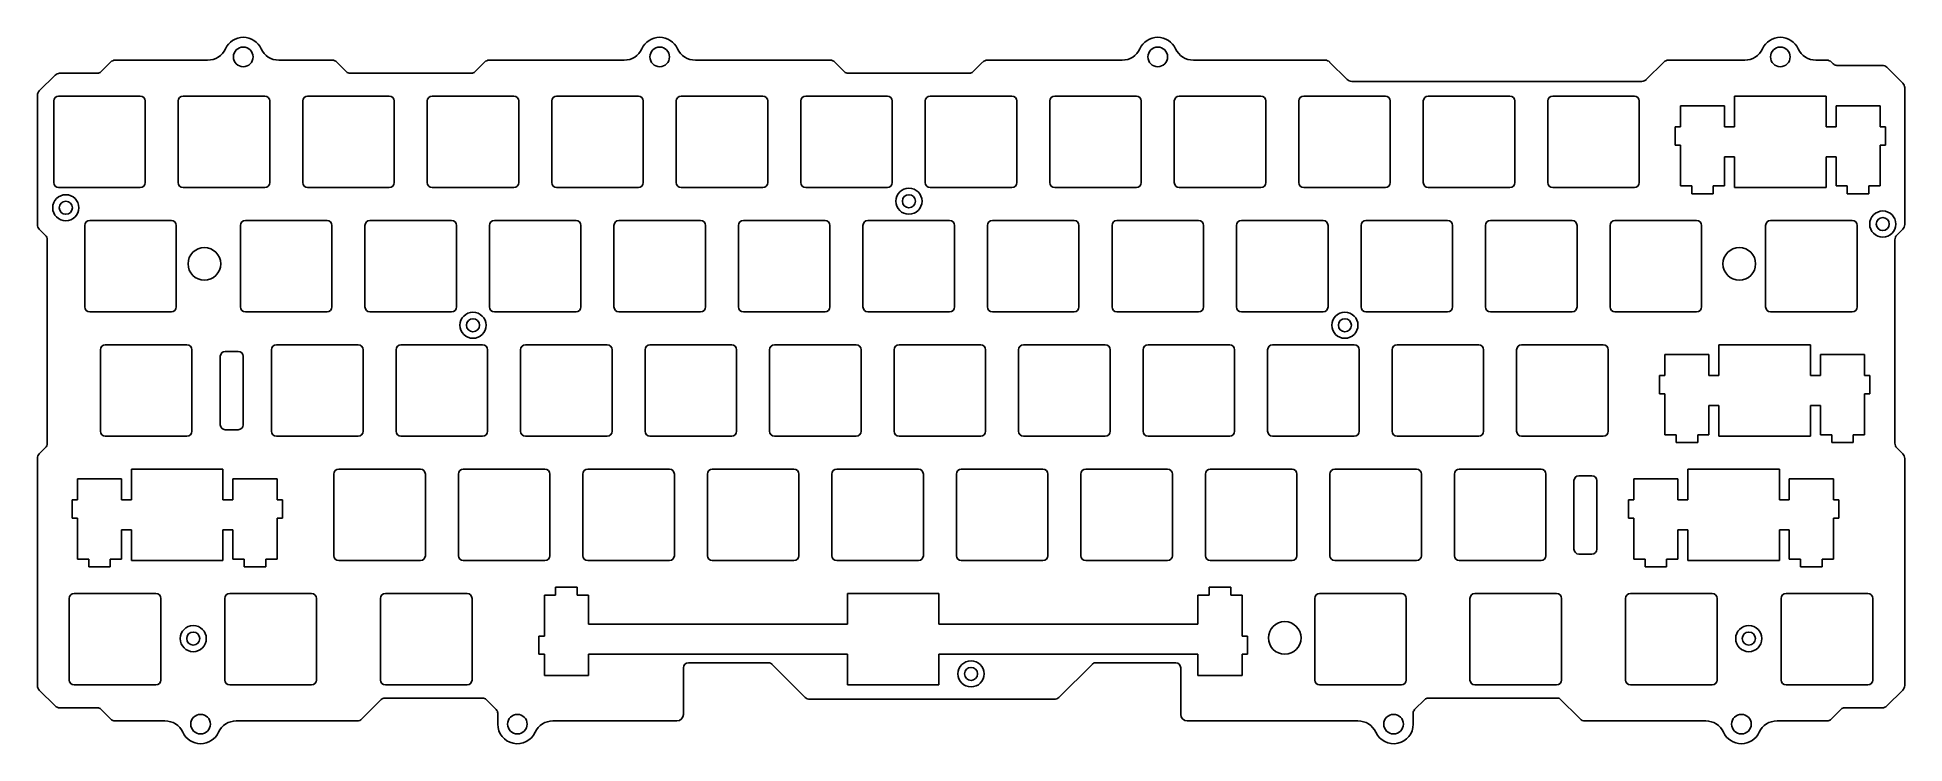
# Model space of a CAD drawing. Header units: millimetres. Extents: x 0 to 285, y -118 to -9.
import ezdxf

# ---------------------------------------------------------------- set-up
doc = ezdxf.new("R2010")
doc.units = ezdxf.units.MM
doc.header["$MEASUREMENT"] = 0

msp = doc.modelspace()

# ---------------------------------------------------------------- linework, layer by layer
for p, q in [((10.83, -13.27), (9.35, -14.76)), ((25.67, -12.98), (11.54, -12.98)), ((44.74, -12.98), (36.58, -12.98)), ((46.93, -14.76), (45.45, -13.27)), ((68.06, -13.27), (66.57, -14.76)), ((89.4, -12.98), (68.77, -12.98)), ((120.94, -12.98), (100.31, -12.98)), ((123.13, -14.76), (121.64, -13.27)), ((144.26, -13.27), (142.77, -14.76)), ((165.6, -12.98), (144.97, -12.98)), ((196.65, -12.98), (176.51, -12.98)), ((200.02, -15.94), (197.35, -13.27)), ((248.47, -13.27), (245.8, -15.94)), ((260.85, -12.98), (249.18, -12.98)), ((273.41, -12.98), (271.76, -12.98)), ((274.41, -13.56), (274.12, -13.27)), ((281.91, -13.78), (274.94, -13.78)), ((285.03, -16.48), (282.62, -14.07)), ((2.33, -15.27), (-0.08, -17.68)), ((8.82, -14.98), (3.04, -14.98)), ((66.04, -14.98), (47.46, -14.98)), ((142.24, -14.98), (123.66, -14.98)), ((245.1, -16.23), (200.73, -16.23)), ((-0.37, -18.39), (-0.37, -38.16)), ((2.13, -31.73), (2.13, -19.23)), ((2.88, -18.48), (15.38, -18.48)), ((16.13, -19.23), (16.13, -31.73)), ((21.18, -31.73), (21.18, -19.23)), ((21.93, -18.48), (34.43, -18.48)), ((35.18, -19.23), (35.18, -31.73)), ((40.23, -31.73), (40.23, -19.23)), ((40.98, -18.48), (53.48, -18.48)), ((54.23, -19.23), (54.23, -31.73)), ((59.28, -31.73), (59.28, -19.23)), ((60.03, -18.48), (72.53, -18.48)), ((73.28, -19.23), (73.28, -31.73)), ((78.33, -31.73), (78.33, -19.23)), ((79.08, -18.48), (91.58, -18.48)), ((92.33, -19.23), (92.33, -31.73)), ((97.38, -31.73), (97.38, -19.23)), ((98.13, -18.48), (110.63, -18.48)), ((111.38, -19.23), (111.38, -31.73)), ((116.43, -31.73), (116.43, -19.23)), ((117.18, -18.48), (129.68, -18.48)), ((130.43, -19.23), (130.43, -31.73)), ((135.48, -31.73), (135.48, -19.23)), ((136.23, -18.48), (148.73, -18.48)), ((149.48, -19.23), (149.48, -31.73)), ((154.53, -31.73), (154.53, -19.23)), ((155.28, -18.48), (167.78, -18.48)), ((168.53, -19.23), (168.53, -31.73)), ((173.58, -31.73), (173.58, -19.23)), ((174.33, -18.48), (186.83, -18.48)), ((187.58, -19.23), (187.58, -31.73)), ((192.63, -31.73), (192.63, -19.23)), ((193.38, -18.48), (205.88, -18.48)), ((206.63, -19.23), (206.63, -31.73)), ((211.68, -31.73), (211.68, -19.23)), ((212.43, -18.48), (224.93, -18.48)), ((225.68, -19.23), (225.68, -31.73)), ((230.73, -31.73), (230.73, -19.23)), ((231.48, -18.48), (243.98, -18.48)), ((244.73, -19.23), (244.73, -31.73)), ((285.33, -38.16), (285.33, -17.19)), ((285.33, -38.16), (285.33, -17.19)), ((15.38, -32.48), (2.88, -32.48)), ((34.43, -32.48), (21.93, -32.48)), ((53.48, -32.48), (40.98, -32.48)), ((72.53, -32.48), (60.03, -32.48)), ((91.58, -32.48), (79.08, -32.48)), ((110.63, -32.48), (98.13, -32.48)), ((129.68, -32.48), (117.18, -32.48)), ((148.73, -32.48), (136.23, -32.48)), ((167.78, -32.48), (155.28, -32.48)), ((186.83, -32.48), (174.33, -32.48)), ((205.88, -32.48), (193.38, -32.48)), ((224.93, -32.48), (212.43, -32.48)), ((243.98, -32.48), (231.48, -32.48)), ((0.83, -39.78), (-0.08, -38.87)), ((6.89, -50.78), (6.89, -38.28)), ((7.64, -37.53), (20.14, -37.53)), ((20.89, -38.28), (20.89, -50.78)), ((30.7, -50.78), (30.7, -38.28)), ((31.45, -37.53), (43.95, -37.53)), ((44.7, -38.28), (44.7, -50.78)), ((49.75, -50.78), (49.75, -38.28)), ((50.5, -37.53), (63, -37.53)), ((63.75, -38.28), (63.75, -50.78)), ((68.8, -50.78), (68.8, -38.28)), ((69.55, -37.53), (82.05, -37.53)), ((82.8, -38.28), (82.8, -50.78)), ((87.85, -50.78), (87.85, -38.28)), ((88.6, -37.53), (101.1, -37.53)), ((101.85, -38.28), (101.85, -50.78)), ((106.9, -50.78), (106.9, -38.28)), ((107.65, -37.53), (120.15, -37.53)), ((120.9, -38.28), (120.9, -50.78)), ((125.95, -50.78), (125.95, -38.28)), ((126.7, -37.53), (139.2, -37.53)), ((139.95, -38.28), (139.95, -50.78)), ((145, -50.78), (145, -38.28)), ((145.75, -37.53), (158.25, -37.53)), ((159, -38.28), (159, -50.78)), ((164.05, -50.78), (164.05, -38.28)), ((164.8, -37.53), (177.3, -37.53)), ((178.05, -38.28), (178.05, -50.78)), ((183.1, -50.78), (183.1, -38.28)), ((183.85, -37.53), (196.35, -37.53)), ((197.1, -38.28), (197.1, -50.78)), ((202.15, -50.78), (202.15, -38.28)), ((202.9, -37.53), (215.4, -37.53)), ((216.15, -38.28), (216.15, -50.78)), ((221.2, -50.78), (221.2, -38.28)), ((221.95, -37.53), (234.45, -37.53)), ((235.2, -38.28), (235.2, -50.78)), ((240.25, -50.78), (240.25, -38.28)), ((241, -37.53), (253.5, -37.53)), ((254.25, -38.28), (254.25, -50.78)), ((264.06, -50.78), (264.06, -38.28)), ((264.06, -50.78), (264.06, -38.28)), ((264.81, -37.53), (277.31, -37.53)), ((264.81, -37.53), (277.31, -37.53)), ((278.06, -38.28), (278.06, -38.31)), ((278.06, -38.28), (278.06, -50.78)), ((284.12, -39.78), (285.03, -38.87)), ((1.13, -71.66), (1.13, -40.49)), ((283.83, -71.66), (283.83, -40.49)), ((20.14, -51.53), (7.64, -51.53)), ((43.95, -51.53), (31.45, -51.53)), ((63, -51.53), (50.5, -51.53)), ((82.05, -51.53), (69.55, -51.53)), ((101.1, -51.53), (88.6, -51.53)), ((120.15, -51.53), (107.65, -51.53)), ((139.2, -51.53), (126.7, -51.53)), ((158.25, -51.53), (145.75, -51.53)), ((177.3, -51.53), (164.8, -51.53)), ((196.35, -51.53), (183.85, -51.53)), ((215.4, -51.53), (202.9, -51.53)), ((234.45, -51.53), (221.95, -51.53)), ((253.5, -51.53), (241, -51.53)), ((277.31, -51.53), (264.81, -51.53)), ((10.02, -56.58), (22.52, -56.58)), ((36.21, -56.58), (48.71, -56.58)), ((55.26, -56.58), (67.76, -56.58)), ((74.31, -56.58), (86.81, -56.58)), ((93.36, -56.58), (105.86, -56.58)), ((112.41, -56.58), (124.91, -56.58)), ((131.46, -56.58), (143.96, -56.58)), ((150.51, -56.58), (163.01, -56.58)), ((169.56, -56.58), (182.06, -56.58)), ((188.61, -56.58), (201.11, -56.58)), ((207.66, -56.58), (220.16, -56.58)), ((226.71, -56.58), (239.21, -56.58)), ((9.27, -69.83), (9.27, -57.33)), ((23.27, -69.83), (23.27, -57.33)), ((23.27, -57.33), (23.27, -69.83)), ((27.62, -68.83), (27.62, -58.33)), ((28.37, -57.58), (30.37, -57.58)), ((31.12, -58.33), (31.12, -68.83)), ((35.46, -69.83), (35.46, -57.33)), ((49.46, -57.33), (49.46, -69.83)), ((54.51, -69.83), (54.51, -57.33)), ((68.51, -57.33), (68.51, -69.83)), ((73.56, -69.83), (73.56, -57.33)), ((87.56, -57.33), (87.56, -69.83)), ((92.61, -69.83), (92.61, -57.33)), ((106.61, -57.33), (106.61, -69.83)), ((111.66, -69.83), (111.66, -57.33)), ((125.66, -57.33), (125.66, -69.83)), ((130.71, -69.83), (130.71, -57.33)), ((144.71, -57.33), (144.71, -69.83)), ((149.76, -69.83), (149.76, -57.33)), ((163.76, -57.33), (163.76, -69.83)), ((168.81, -69.83), (168.81, -57.33)), ((182.81, -57.33), (182.81, -69.83)), ((187.86, -69.83), (187.86, -57.33)), ((201.86, -57.33), (201.86, -69.83)), ((206.91, -69.83), (206.91, -57.33)), ((220.91, -57.33), (220.91, -69.83)), ((225.96, -69.83), (225.96, -57.33)), ((239.96, -57.33), (239.96, -69.83)), ((22.52, -70.58), (10.02, -70.58)), ((30.37, -69.58), (28.37, -69.58)), ((48.71, -70.58), (36.21, -70.58)), ((67.76, -70.58), (55.26, -70.58)), ((86.81, -70.58), (74.31, -70.58)), ((105.86, -70.58), (93.36, -70.58)), ((124.91, -70.58), (112.41, -70.58)), ((143.96, -70.58), (131.46, -70.58)), ((163.01, -70.58), (150.51, -70.58)), ((182.06, -70.58), (169.56, -70.58)), ((201.11, -70.58), (188.61, -70.58)), ((220.16, -70.58), (207.66, -70.58)), ((239.21, -70.58), (226.71, -70.58)), ((270.92, -69.79), (270.92, -69.83)), ((-0.37, -108.76), (-0.37, -73.99)), ((-0.08, -73.28), (0.83, -72.37)), ((285.03, -73.28), (284.12, -72.37)), ((285.33, -108.76), (285.33, -73.99)), ((285.33, -108.76), (285.33, -73.99)), ((44.99, -88.88), (44.99, -76.38)), ((45.74, -75.63), (58.24, -75.63)), ((58.99, -76.38), (58.99, -88.88)), ((64.04, -88.88), (64.04, -76.38)), ((64.79, -75.63), (77.29, -75.63)), ((78.04, -76.38), (78.04, -88.88)), ((83.09, -88.88), (83.09, -76.38)), ((83.84, -75.63), (96.34, -75.63)), ((97.09, -76.38), (97.09, -88.88)), ((102.14, -88.88), (102.14, -76.38)), ((102.89, -75.63), (115.39, -75.63)), ((116.14, -76.38), (116.14, -88.88)), ((121.19, -88.88), (121.19, -76.38)), ((121.94, -75.63), (134.44, -75.63)), ((135.19, -76.38), (135.19, -88.88)), ((140.24, -88.88), (140.24, -76.38)), ((140.99, -75.63), (153.49, -75.63)), ((154.24, -76.38), (154.24, -88.88)), ((159.29, -88.88), (159.29, -76.38)), ((160.04, -75.63), (172.54, -75.63)), ((173.29, -76.38), (173.29, -88.88)), ((178.34, -88.88), (178.34, -76.38)), ((179.09, -75.63), (191.59, -75.63)), ((192.34, -76.38), (192.34, -88.88)), ((197.39, -88.88), (197.39, -76.38)), ((198.14, -75.63), (210.64, -75.63)), ((211.39, -76.38), (211.39, -88.88)), ((216.44, -88.88), (216.44, -76.38)), ((217.19, -75.63), (229.69, -75.63)), ((230.44, -76.38), (230.44, -88.88)), ((235.48, -76.63), (237.48, -76.63)), ((234.73, -87.88), (234.73, -77.38)), ((238.23, -77.38), (238.23, -87.88)), ((58.24, -89.63), (45.74, -89.63)), ((77.29, -89.63), (64.79, -89.63)), ((96.34, -89.63), (83.84, -89.63)), ((115.39, -89.63), (102.89, -89.63)), ((134.44, -89.63), (121.94, -89.63)), ((153.49, -89.63), (140.99, -89.63)), ((172.54, -89.63), (160.04, -89.63)), ((191.59, -89.63), (179.09, -89.63)), ((210.64, -89.63), (198.14, -89.63)), ((229.69, -89.63), (217.19, -89.63)), ((237.48, -88.63), (235.48, -88.63)), ((-0.37, -96.99), (-0.37, -108.76)), ((4.51, -107.93), (4.51, -95.43)), ((4.51, -107.93), (4.51, -95.43)), ((5.26, -94.68), (17.76, -94.68)), ((18.51, -95.43), (18.51, -107.93)), ((28.32, -107.93), (28.32, -95.43)), ((28.32, -107.93), (28.32, -95.43)), ((29.07, -94.68), (41.57, -94.68)), ((42.32, -95.43), (42.32, -107.93)), ((52.13, -107.93), (52.13, -95.43)), ((52.13, -107.93), (52.13, -95.43)), ((52.88, -94.68), (65.38, -94.68)), ((66.13, -95.43), (66.13, -107.93)), ((195.07, -107.93), (195.07, -95.43)), ((195.07, -107.93), (195.07, -95.43)), ((195.82, -94.68), (208.32, -94.68)), ((209.07, -95.43), (209.07, -107.93)), ((209.07, -95.43), (209.07, -107.93)), ((218.82, -107.93), (218.82, -95.43)), ((219.57, -94.68), (232.07, -94.68)), ((232.82, -95.43), (232.82, -107.93)), ((232.82, -95.43), (232.82, -107.93)), ((242.63, -107.93), (242.63, -95.43)), ((243.38, -94.68), (255.88, -94.68)), ((256.63, -95.43), (256.63, -107.93)), ((256.63, -95.43), (256.63, -107.93)), ((266.44, -107.93), (266.44, -95.43)), ((267.19, -94.68), (279.69, -94.68)), ((280.44, -95.43), (280.44, -107.93)), ((280.44, -95.43), (280.44, -107.93)), ((99.23, -105.3), (111.52, -105.3)), ((112.05, -105.52), (117.11, -110.58)), ((155.94, -110.58), (161, -105.52)), ((161.53, -105.3), (173.81, -105.3)), ((98.48, -113.18), (98.48, -106.05)), ((174.56, -106.05), (174.56, -113.18)), ((-0.08, -109.47), (2.33, -111.88)), ((17.76, -108.68), (5.26, -108.68)), ((41.57, -108.68), (29.07, -108.68)), ((49.27, -113.88), (52.25, -110.9)), ((52.78, -110.68), (67.76, -110.68)), ((65.38, -108.68), (52.88, -108.68)), ((68.29, -110.9), (69.85, -112.46)), ((117.81, -110.87), (155.23, -110.87)), ((208.32, -108.68), (195.82, -108.68)), ((210.35, -112.46), (211.91, -110.9)), ((212.44, -110.68), (232.47, -110.68)), ((232.07, -108.68), (219.57, -108.68)), ((232.47, -110.68), (235.68, -113.88)), ((255.88, -108.68), (243.38, -108.68)), ((279.69, -108.68), (267.19, -108.68)), ((282.62, -111.88), (285.03, -109.47)), ((3.04, -112.18), (8.82, -112.18)), ((9.35, -112.4), (10.83, -113.88)), ((11.54, -114.18), (19.15, -114.18)), ((30.06, -114.18), (48.56, -114.18)), ((70.07, -112.99), (70.07, -114.68)), ((78.52, -114.18), (97.48, -114.18)), ((175.56, -114.18), (201.67, -114.18)), ((210.13, -114.68), (210.13, -112.99)), ((236.38, -114.18), (254.89, -114.18)), ((265.8, -114.18), (273.41, -114.18)), ((274.12, -113.88), (275.61, -112.4)), ((276.14, -112.18), (281.91, -112.18))]:
    msp.add_line(p, q)
at = {"color": 7, "linetype": 'Continuous'}
for p, q in [((251.03, -19.95), (257.77, -19.95)), ((251.03, -23.18), (251.03, -19.95)), ((257.77, -19.95), (257.77, -23.18)), ((259.3, -18.48), (273.3, -18.48)), ((259.3, -23.18), (259.3, -18.48)), ((273.3, -18.48), (273.3, -23.18)), ((274.83, -19.95), (281.57, -19.95)), ((274.83, -23.18), (274.83, -19.95)), ((281.57, -19.95), (281.57, -23.18)), ((250.2, -23.18), (251.03, -23.18)), ((250.2, -25.98), (250.2, -23.18)), ((257.77, -23.18), (259.3, -23.18)), ((273.3, -23.18), (274.83, -23.18)), ((281.57, -23.18), (282.4, -23.18)), ((282.4, -23.18), (282.4, -25.98)), ((251.03, -25.98), (250.2, -25.98)), ((251.03, -32.25), (251.03, -25.98)), ((259.3, -27.78), (257.77, -27.78)), ((257.77, -27.78), (257.77, -32.25)), ((259.3, -32.48), (259.3, -27.78)), ((274.83, -27.78), (273.3, -27.78)), ((273.3, -27.78), (273.3, -32.48)), ((274.83, -32.25), (274.83, -27.78)), ((282.4, -25.98), (281.57, -25.98)), ((281.57, -25.98), (281.57, -32.25)), ((252.75, -32.25), (251.03, -32.25)), ((252.75, -33.45), (252.75, -32.25)), ((256.05, -33.45), (252.75, -33.45)), ((257.77, -32.25), (256.05, -32.25)), ((256.05, -32.25), (256.05, -33.45)), ((273.3, -32.48), (259.3, -32.48)), ((276.55, -32.25), (274.83, -32.25)), ((276.55, -33.45), (276.55, -32.25)), ((279.85, -33.45), (276.55, -33.45)), ((281.57, -32.25), (279.85, -32.25)), ((279.85, -32.25), (279.85, -33.45)), ((256.92, -56.58), (270.92, -56.58)), ((256.92, -61.28), (256.92, -56.58)), ((270.92, -56.58), (270.92, -61.28)), ((248.64, -58.05), (255.39, -58.05)), ((248.64, -61.28), (248.64, -58.05)), ((255.39, -58.05), (255.39, -61.28)), ((272.44, -58.05), (279.19, -58.05)), ((272.44, -61.28), (272.44, -58.05)), ((279.19, -58.05), (279.19, -61.28)), ((247.82, -61.28), (248.64, -61.28)), ((247.82, -64.08), (247.82, -61.28)), ((255.39, -61.28), (256.92, -61.28)), ((270.92, -61.28), (272.44, -61.28)), ((279.19, -61.28), (280.02, -61.28)), ((280.02, -61.28), (280.02, -64.08)), ((248.64, -64.08), (247.82, -64.08)), ((248.64, -70.35), (248.64, -64.08)), ((280.02, -64.08), (279.19, -64.08)), ((279.19, -64.08), (279.19, -70.35)), ((256.92, -65.88), (255.39, -65.88)), ((255.39, -65.88), (255.39, -70.35)), ((256.92, -70.58), (256.92, -65.88)), ((272.44, -65.88), (270.92, -65.88)), ((270.92, -65.88), (270.92, -70.58)), ((272.44, -70.35), (272.44, -65.88)), ((250.37, -70.35), (248.64, -70.35)), ((250.37, -71.55), (250.37, -70.35)), ((255.39, -70.35), (253.67, -70.35)), ((253.67, -70.35), (253.67, -71.55)), ((270.92, -70.58), (256.92, -70.58)), ((274.17, -70.35), (272.44, -70.35)), ((274.17, -71.55), (274.17, -70.35)), ((279.19, -70.35), (277.47, -70.35)), ((277.47, -70.35), (277.47, -71.55)), ((253.67, -71.55), (250.37, -71.55)), ((277.47, -71.55), (274.17, -71.55)), ((5.76, -80.33), (5.76, -77.1)), ((5.76, -77.1), (12.51, -77.1)), ((12.51, -77.1), (12.51, -80.33)), ((14.03, -75.63), (28.03, -75.63)), ((29.56, -80.33), (29.56, -77.1)), ((29.56, -77.1), (36.31, -77.1)), ((36.31, -77.1), (36.31, -80.33)), ((243.88, -77.1), (250.63, -77.1)), ((243.88, -80.33), (243.88, -77.1)), ((250.63, -77.1), (250.63, -80.33)), ((252.16, -75.63), (266.16, -75.63)), ((252.16, -80.33), (252.16, -75.63)), ((266.16, -75.63), (266.16, -80.33)), ((267.68, -77.1), (274.43, -77.1)), ((267.68, -80.33), (267.68, -77.1)), ((274.43, -77.1), (274.43, -80.33)), ((4.93, -83.13), (4.93, -80.33)), ((4.93, -80.33), (5.76, -80.33)), ((12.51, -80.33), (14.03, -80.33)), ((28.03, -80.33), (29.56, -80.33)), ((36.31, -80.33), (37.13, -80.33)), ((37.13, -80.33), (37.13, -83.13)), ((243.06, -80.33), (243.88, -80.33)), ((243.06, -83.13), (243.06, -80.33)), ((250.63, -80.33), (252.16, -80.33)), ((266.16, -80.33), (267.68, -80.33)), ((274.43, -80.33), (275.26, -80.33)), ((275.26, -80.33), (275.26, -83.13)), ((5.76, -83.13), (4.93, -83.13)), ((5.76, -89.4), (5.76, -83.13)), ((12.51, -84.93), (12.51, -89.4)), ((14.03, -84.93), (12.51, -84.93)), ((14.03, -89.63), (14.03, -84.93)), ((28.03, -84.93), (28.03, -89.63)), ((29.56, -84.93), (28.03, -84.93)), ((29.56, -89.4), (29.56, -84.93)), ((36.31, -83.13), (36.31, -89.4)), ((37.13, -83.13), (36.31, -83.13)), ((243.88, -83.13), (243.06, -83.13)), ((243.88, -89.4), (243.88, -83.13)), ((252.16, -84.93), (250.63, -84.93)), ((250.63, -84.93), (250.63, -89.4)), ((252.16, -89.63), (252.16, -84.93)), ((267.68, -84.93), (266.16, -84.93)), ((266.16, -84.93), (266.16, -89.63)), ((267.68, -89.4), (267.68, -84.93)), ((275.26, -83.13), (274.43, -83.13)), ((274.43, -83.13), (274.43, -89.4)), ((7.48, -89.4), (5.76, -89.4)), ((7.48, -90.6), (7.48, -89.4)), ((10.78, -90.6), (7.48, -90.6)), ((10.78, -89.4), (10.78, -90.6)), ((12.51, -89.4), (10.78, -89.4)), ((28.03, -89.63), (14.03, -89.63)), ((31.28, -89.4), (29.56, -89.4)), ((31.28, -90.6), (31.28, -89.4)), ((34.58, -90.6), (31.28, -90.6)), ((34.58, -89.4), (34.58, -90.6)), ((36.31, -89.4), (34.58, -89.4)), ((245.61, -89.4), (243.88, -89.4)), ((245.61, -90.6), (245.61, -89.4)), ((248.91, -90.6), (245.61, -90.6)), ((250.63, -89.4), (248.91, -89.4)), ((248.91, -89.4), (248.91, -90.6)), ((266.16, -89.63), (252.16, -89.63)), ((269.41, -89.4), (267.68, -89.4)), ((269.41, -90.6), (269.41, -89.4)), ((272.71, -90.6), (269.41, -90.6)), ((274.43, -89.4), (272.71, -89.4)), ((272.71, -89.4), (272.71, -90.6)), ((78.92, -93.71), (78.92, -94.91)), ((82.22, -93.71), (78.92, -93.71)), ((82.22, -94.91), (82.22, -93.71)), ((182.22, -93.71), (178.92, -93.71)), ((178.92, -93.71), (178.92, -94.91)), ((182.22, -94.91), (182.22, -93.71)), ((77.2, -94.91), (77.2, -101.18)), ((78.92, -94.91), (77.2, -94.91)), ((83.95, -94.91), (82.22, -94.91)), ((83.95, -99.38), (83.95, -94.91)), ((137.57, -94.68), (123.57, -94.68)), ((123.57, -94.68), (123.57, -99.38)), ((137.57, -99.38), (137.57, -94.68)), ((178.92, -94.91), (177.2, -94.91)), ((177.2, -94.91), (177.2, -99.38)), ((183.95, -94.91), (182.22, -94.91)), ((183.95, -101.18), (183.95, -94.91)), ((123.57, -99.38), (83.95, -99.38)), ((177.2, -99.38), (137.57, -99.38)), ((76.37, -101.18), (76.37, -103.98)), ((77.2, -101.18), (76.37, -101.18)), ((184.77, -101.18), (183.95, -101.18)), ((184.77, -103.98), (184.77, -101.18)), ((76.37, -103.98), (77.2, -103.98)), ((77.2, -103.98), (77.2, -107.21)), ((83.95, -107.21), (83.95, -103.98)), ((83.95, -103.98), (123.57, -103.98)), ((123.57, -103.98), (123.57, -108.68)), ((137.57, -103.98), (177.2, -103.98)), ((137.57, -108.68), (137.57, -103.98)), ((177.2, -103.98), (177.2, -107.21)), ((183.95, -103.98), (184.77, -103.98)), ((183.95, -107.21), (183.95, -103.98)), ((77.2, -107.21), (83.95, -107.21)), ((177.2, -107.21), (183.95, -107.21)), ((123.57, -108.68), (137.57, -108.68))]:
    msp.add_line(p, q, dxfattribs=at)
at = {"linetype": 'Continuous'}
for p, q in [((14.03, -75.63), (14.03, -80.33)), ((28.03, -75.63), (28.03, -80.33))]:
    msp.add_line(p, q, dxfattribs=at)
for centre, radius in [((31.13, -12.48), 1.5), ((94.85, -12.48), 1.5), ((171.05, -12.48), 1.5), ((266.3, -12.48), 1.5), ((3.98, -35.58), 2), ((132.98, -34.58), 2), ((132.98, -34.58), 1), ((3.98, -35.58), 1), ((281.98, -38.08), 2), ((281.98, -38.08), 1), ((66.28, -53.58), 2), ((66.28, -53.58), 1), ((199.68, -53.58), 2), ((199.68, -53.58), 1), ((23.48, -101.58), 2), ((261.48, -101.58), 2), ((23.48, -101.58), 1), ((261.48, -101.58), 1), ((142.48, -106.98), 2), ((142.48, -106.98), 1), ((24.6, -114.68), 1.5), ((73.07, -114.68), 1.5), ((207.13, -114.68), 1.5), ((260.35, -114.68), 1.5)]:
    msp.add_circle(centre, radius)
at = {"color": 7, "linetype": 'Continuous'}
for centre in [(25.18, -44.18), (260.03, -44.18), (190.48, -101.48)]:
    msp.add_circle(centre, 2.5, dxfattribs=at)
for centre, radius, start, end in [((25.67, -9.98), 3, 270, 335.3757), ((31.13, -12.48), 3, 24.6243, 155.3757), ((36.58, -9.98), 3, 204.6243, 270), ((89.4, -9.98), 3, 270, 335.3757), ((94.85, -12.48), 3, 24.6243, 155.3757), ((100.31, -9.98), 3, 204.6243, 270), ((165.6, -9.98), 3, 270, 335.3757), ((171.05, -12.48), 3, 24.6243, 155.3757), ((176.51, -9.98), 3, 204.6243, 270), ((260.85, -9.98), 3, 270, 335.3757), ((266.3, -12.48), 3, 24.6243, 155.3757), ((271.76, -9.98), 3, 204.6243, 270), ((11.54, -13.98), 1, 90, 135), ((44.74, -13.98), 1, 45, 90), ((68.77, -13.98), 1, 90, 135), ((120.94, -13.98), 1, 45, 90), ((144.97, -13.98), 1, 90, 135), ((196.65, -13.98), 1, 45, 90), ((249.18, -13.98), 1, 90, 135), ((273.41, -13.98), 1, 45, 90), ((274.94, -13.03), 0.75, 225, 270), ((281.91, -14.78), 1, 45, 90), ((3.04, -15.98), 1, 90, 135), ((8.82, -14.23), 0.75, 270, 315), ((47.46, -14.23), 0.75, 225, 270), ((66.04, -14.23), 0.75, 270, 315), ((123.66, -14.23), 0.75, 225, 270), ((142.24, -14.23), 0.75, 270, 315), ((200.73, -15.23), 1, 225, 270), ((245.1, -15.23), 1, 270, 315), ((284.33, -17.19), 1, 0, 45), ((284.33, -17.19), 1, 0, 45), ((0.63, -18.39), 1, 135, 180), ((2.88, -19.23), 0.75, 90, 180), ((15.38, -19.23), 0.75, 0, 90), ((21.93, -19.23), 0.75, 90, 180), ((34.43, -19.23), 0.75, 0, 90), ((40.98, -19.23), 0.75, 90, 180), ((53.48, -19.23), 0.75, 360, 90), ((60.03, -19.23), 0.75, 90, 180), ((72.53, -19.23), 0.75, 360, 90), ((79.08, -19.23), 0.75, 90, 180), ((91.58, -19.23), 0.75, 0, 90), ((98.13, -19.23), 0.75, 90, 180), ((110.63, -19.23), 0.75, 360, 90), ((117.18, -19.23), 0.75, 90, 180), ((129.68, -19.23), 0.75, 0, 90), ((136.23, -19.23), 0.75, 90, 180), ((148.73, -19.23), 0.75, 0, 90), ((155.28, -19.23), 0.75, 90, 180), ((167.78, -19.23), 0.75, 0, 90), ((174.33, -19.23), 0.75, 90, 180), ((186.83, -19.23), 0.75, 0, 90), ((193.38, -19.23), 0.75, 90, 180), ((205.88, -19.23), 0.75, 0, 90), ((212.43, -19.23), 0.75, 90, 180), ((224.93, -19.23), 0.75, 0, 90), ((231.48, -19.23), 0.75, 90, 180), ((243.98, -19.23), 0.75, 0, 90), ((2.88, -31.73), 0.75, 180, 270), ((15.38, -31.73), 0.75, 270, 0), ((21.93, -31.73), 0.75, 180, 270), ((34.43, -31.73), 0.75, 270, 360), ((40.98, -31.73), 0.75, 180, 270), ((53.48, -31.73), 0.75, 270, 0), ((60.03, -31.73), 0.75, 180, 270), ((72.53, -31.73), 0.75, 270, 0), ((79.08, -31.73), 0.75, 180, 270), ((91.58, -31.73), 0.75, 270, 0), ((98.13, -31.73), 0.75, 180, 270), ((110.63, -31.73), 0.75, 270, 0), ((117.18, -31.73), 0.75, 180, 270), ((129.68, -31.73), 0.75, 270, 0), ((136.23, -31.73), 0.75, 180, 270), ((148.73, -31.73), 0.75, 270, 0), ((155.28, -31.73), 0.75, 180, 270), ((167.78, -31.73), 0.75, 270, 0), ((174.33, -31.73), 0.75, 180, 270), ((186.83, -31.73), 0.75, 270, 0), ((193.38, -31.73), 0.75, 180, 270), ((205.88, -31.73), 0.75, 270, 0), ((212.43, -31.73), 0.75, 180, 270), ((224.93, -31.73), 0.75, 270, 0), ((231.48, -31.73), 0.75, 180, 270), ((243.98, -31.73), 0.75, 270, 0), ((0.63, -38.16), 1, 180, 225), ((0.13, -40.49), 1, 0, 45), ((7.64, -38.28), 0.75, 90, 180), ((20.14, -38.28), 0.75, 0, 90), ((31.45, -38.28), 0.75, 90, 180), ((43.95, -38.28), 0.75, 0, 90), ((50.5, -38.28), 0.75, 90, 180), ((63, -38.28), 0.75, 0, 90), ((69.55, -38.28), 0.75, 90, 180), ((82.05, -38.28), 0.75, 360, 90), ((88.6, -38.28), 0.75, 90, 180), ((101.1, -38.28), 0.75, 360, 90), ((107.65, -38.28), 0.75, 90, 180), ((120.15, -38.28), 0.75, 0, 90), ((126.7, -38.28), 0.75, 90, 180), ((139.2, -38.28), 0.75, 360, 90), ((145.75, -38.28), 0.75, 90, 180), ((158.25, -38.28), 0.75, 360, 90), ((164.8, -38.28), 0.75, 90, 180), ((177.3, -38.28), 0.75, 0, 90), ((183.85, -38.28), 0.75, 90, 180), ((196.35, -38.28), 0.75, 360, 90), ((202.9, -38.28), 0.75, 90, 180), ((215.4, -38.28), 0.75, 0, 90), ((221.95, -38.28), 0.75, 90, 180), ((234.45, -38.28), 0.75, 0, 90), ((241, -38.28), 0.75, 90, 180), ((253.5, -38.28), 0.75, 0, 90), ((264.81, -38.28), 0.75, 90, 180), ((264.81, -38.28), 0.75, 90, 180), ((277.31, -38.28), 0.75, 0, 90), ((277.31, -38.28), 0.75, 0, 90), ((284.83, -40.49), 1, 135, 180), ((284.33, -38.16), 1, 315, 360), ((7.64, -50.78), 0.75, 180, 270), ((20.14, -50.78), 0.75, 270, 0), ((31.45, -50.78), 0.75, 180, 270), ((43.95, -50.78), 0.75, 270, 0), ((50.5, -50.78), 0.75, 180, 270), ((63, -50.78), 0.75, 270, 360), ((69.55, -50.78), 0.75, 180, 270), ((82.05, -50.78), 0.75, 270, 0), ((88.6, -50.78), 0.75, 180, 270), ((101.1, -50.78), 0.75, 270, 0), ((107.65, -50.78), 0.75, 180, 270), ((120.15, -50.78), 0.75, 270, 360), ((126.7, -50.78), 0.75, 180, 270), ((139.2, -50.78), 0.75, 270, 0), ((145.75, -50.78), 0.75, 180, 270), ((158.25, -50.78), 0.75, 270, 0), ((164.8, -50.78), 0.75, 180, 270), ((177.3, -50.78), 0.75, 270, 0), ((183.85, -50.78), 0.75, 180, 270), ((196.35, -50.78), 0.75, 270, 0), ((202.9, -50.78), 0.75, 180, 270), ((215.4, -50.78), 0.75, 270, 0), ((221.95, -50.78), 0.75, 180, 270), ((234.45, -50.78), 0.75, 270, 0), ((241, -50.78), 0.75, 180, 270), ((253.5, -50.78), 0.75, 270, 0), ((264.81, -50.78), 0.75, 180, 270), ((264.81, -50.78), 0.75, 180, 270), ((277.31, -50.78), 0.75, 270, 0), ((10.02, -57.33), 0.75, 90, 180), ((22.52, -57.33), 0.75, 0, 90), ((22.52, -57.33), 0.75, 0, 90), ((36.21, -57.33), 0.75, 90, 180), ((48.71, -57.33), 0.75, 0, 90), ((55.26, -57.33), 0.75, 90, 180), ((67.76, -57.33), 0.75, 0, 90), ((74.31, -57.33), 0.75, 90, 180), ((86.81, -57.33), 0.75, 0, 90), ((93.36, -57.33), 0.75, 90, 180), ((105.86, -57.33), 0.75, 0, 90), ((112.41, -57.33), 0.75, 90, 180), ((124.91, -57.33), 0.75, 0, 90), ((131.46, -57.33), 0.75, 90, 180), ((143.96, -57.33), 0.75, 360, 90), ((150.51, -57.33), 0.75, 90, 180), ((163.01, -57.33), 0.75, 0, 90), ((169.56, -57.33), 0.75, 90, 180), ((182.06, -57.33), 0.75, 0, 90), ((188.61, -57.33), 0.75, 90, 180), ((201.11, -57.33), 0.75, 0, 90), ((207.66, -57.33), 0.75, 90, 180), ((220.16, -57.33), 0.75, 360, 90), ((226.71, -57.33), 0.75, 90, 180), ((239.21, -57.33), 0.75, 360, 90), ((28.37, -58.33), 0.75, 90, 180), ((30.37, -58.33), 0.75, 360, 90), ((10.02, -69.83), 0.75, 180, 270), ((22.52, -69.83), 0.75, 270, 0), ((22.52, -69.83), 0.75, 270, 0), ((28.37, -68.83), 0.75, 180, 270), ((30.37, -68.83), 0.75, 270, 0), ((36.21, -69.83), 0.75, 180, 270), ((48.71, -69.83), 0.75, 270, 0), ((55.26, -69.83), 0.75, 180, 270), ((67.76, -69.83), 0.75, 270, 0), ((74.31, -69.83), 0.75, 180, 270), ((86.81, -69.83), 0.75, 270, 0), ((93.36, -69.83), 0.75, 180, 270), ((105.86, -69.83), 0.75, 270, 0), ((112.41, -69.83), 0.75, 180, 270), ((124.91, -69.83), 0.75, 270, 360), ((131.46, -69.83), 0.75, 180, 270), ((143.96, -69.83), 0.75, 270, 0), ((150.51, -69.83), 0.75, 180, 270), ((163.01, -69.83), 0.75, 270, 0), ((169.56, -69.83), 0.75, 180, 270), ((182.06, -69.83), 0.75, 270, 0), ((188.61, -69.83), 0.75, 180, 270), ((201.11, -69.83), 0.75, 270, 0), ((207.66, -69.83), 0.75, 180, 270), ((220.16, -69.83), 0.75, 270, 0), ((226.71, -69.83), 0.75, 180, 270), ((239.21, -69.83), 0.75, 270, 0), ((0.63, -73.99), 1, 135, 180), ((0.13, -71.66), 1, 315, 360), ((284.83, -71.66), 1, 180, 225), ((284.33, -73.99), 1, 0, 45), ((45.74, -76.38), 0.75, 90, 180), ((58.24, -76.38), 0.75, 0, 90), ((64.79, -76.38), 0.75, 90, 180), ((77.29, -76.38), 0.75, 0, 90), ((83.84, -76.38), 0.75, 90, 180), ((96.34, -76.38), 0.75, 0, 90), ((102.89, -76.38), 0.75, 90, 180), ((115.39, -76.38), 0.75, 0, 90), ((121.94, -76.38), 0.75, 90, 180), ((134.44, -76.38), 0.75, 360, 90), ((140.99, -76.38), 0.75, 90, 180), ((153.49, -76.38), 0.75, 0, 90), ((160.04, -76.38), 0.75, 90, 180), ((172.54, -76.38), 0.75, 0, 90), ((179.09, -76.38), 0.75, 90, 180), ((191.59, -76.38), 0.75, 0, 90), ((198.14, -76.38), 0.75, 90, 180), ((210.64, -76.38), 0.75, 0, 90), ((217.19, -76.38), 0.75, 90, 180), ((229.69, -76.38), 0.75, 0, 90), ((235.48, -77.38), 0.75, 90, 180), ((237.48, -77.38), 0.75, 0, 90), ((235.48, -87.88), 0.75, 180, 270), ((237.48, -87.88), 0.75, 270, 360), ((45.74, -88.88), 0.75, 180, 270), ((58.24, -88.88), 0.75, 270, 0), ((64.79, -88.88), 0.75, 180, 270), ((77.29, -88.88), 0.75, 270, 0), ((83.84, -88.88), 0.75, 180, 270), ((96.34, -88.88), 0.75, 270, 0), ((102.89, -88.88), 0.75, 180, 270), ((115.39, -88.88), 0.75, 270, 360), ((121.94, -88.88), 0.75, 180, 270), ((134.44, -88.88), 0.75, 270, 0), ((140.99, -88.88), 0.75, 180, 270), ((153.49, -88.88), 0.75, 270, 0), ((160.04, -88.88), 0.75, 180, 270), ((172.54, -88.88), 0.75, 270, 0), ((179.09, -88.88), 0.75, 180, 270), ((191.59, -88.88), 0.75, 270, 0), ((198.14, -88.88), 0.75, 180, 270), ((210.64, -88.88), 0.75, 270, 0), ((217.19, -88.88), 0.75, 180, 270), ((229.69, -88.88), 0.75, 270, 0), ((5.26, -95.43), 0.75, 90, 180), ((5.26, -95.43), 0.75, 90, 180), ((17.76, -95.43), 0.75, 0, 90), ((29.07, -95.43), 0.75, 90, 180), ((29.07, -95.43), 0.75, 90, 180), ((41.57, -95.43), 0.75, 0, 90), ((52.88, -95.43), 0.75, 90, 180), ((52.88, -95.43), 0.75, 90, 180), ((65.38, -95.43), 0.75, 0, 90), ((195.82, -95.43), 0.75, 90, 180), ((195.82, -95.43), 0.75, 90, 180), ((208.32, -95.43), 0.75, 0, 90), ((208.32, -95.43), 0.75, 360, 90), ((219.57, -95.43), 0.75, 90, 180), ((232.07, -95.43), 0.75, 0, 90), ((232.07, -95.43), 0.75, 360, 90), ((243.38, -95.43), 0.75, 90, 180), ((255.88, -95.43), 0.75, 0, 90), ((255.88, -95.43), 0.75, 360, 90), ((267.19, -95.43), 0.75, 90, 180), ((279.69, -95.43), 0.75, 0, 90), ((279.69, -95.43), 0.75, 360, 90), ((99.23, -106.05), 0.75, 90, 180), ((111.52, -106.05), 0.75, 45, 90), ((161.53, -106.05), 0.75, 90, 135), ((173.81, -106.05), 0.75, 360, 90), ((5.26, -107.93), 0.75, 180, 270), ((5.26, -107.93), 0.75, 180, 270), ((17.76, -107.93), 0.75, 270, 0), ((29.07, -107.93), 0.75, 180, 270), ((29.07, -107.93), 0.75, 180, 270), ((41.57, -107.93), 0.75, 270, 0), ((52.88, -107.93), 0.75, 180, 270), ((52.88, -107.93), 0.75, 180, 270), ((65.38, -107.93), 0.75, 270, 0), ((195.82, -107.93), 0.75, 180, 270), ((195.82, -107.93), 0.75, 180, 270), ((208.32, -107.93), 0.75, 270, 0), ((208.32, -107.93), 0.75, 270, 0), ((219.57, -107.93), 0.75, 180, 270), ((232.07, -107.93), 0.75, 270, 0), ((232.07, -107.93), 0.75, 270, 0), ((243.38, -107.93), 0.75, 180, 270), ((255.88, -107.93), 0.75, 270, 0), ((255.88, -107.93), 0.75, 270, 0), ((267.19, -107.93), 0.75, 180, 270), ((279.69, -107.93), 0.75, 270, 0), ((279.69, -107.93), 0.75, 270, 0), ((0.63, -108.76), 1, 180, 225), ((0.63, -108.76), 1, 180, 225), ((52.78, -111.43), 0.75, 90, 135), ((67.76, -111.43), 0.75, 45, 90), ((117.81, -109.87), 1, 225, 270), ((155.23, -109.87), 1, 270, 315), ((212.44, -111.43), 0.75, 90, 135), ((284.33, -108.76), 1, 315, 360), ((284.33, -108.76), 1, 315, 360), ((3.04, -111.18), 1, 225, 270), ((8.82, -112.93), 0.75, 45, 90), ((11.54, -113.18), 1, 225, 270), ((19.15, -117.18), 3, 24.6243, 90), ((30.06, -117.18), 3, 90, 155.3757), ((48.56, -113.18), 1, 270, 315), ((69.32, -112.99), 0.75, 0, 45), ((78.52, -117.18), 3, 90, 155.3757), ((97.48, -113.18), 1, 270, 360), ((175.56, -113.18), 1, 180, 270), ((201.67, -117.18), 3, 24.6243, 90), ((210.88, -112.99), 0.75, 135, 180), ((236.38, -113.18), 1, 225, 270), ((254.89, -117.18), 3, 24.6243, 90), ((265.8, -117.18), 3, 90, 155.3757), ((273.41, -113.18), 1, 270, 315), ((276.14, -112.93), 0.75, 90, 135), ((281.91, -111.18), 1, 270, 315), ((24.6, -114.68), 3, 204.6243, 335.3757), ((73.07, -114.68), 3, 180, 335.3757), ((207.13, -114.68), 3, 204.6243, 0), ((260.35, -114.68), 3, 204.6243, 335.3757)]:
    msp.add_arc(centre, radius, start, end)

doc.saveas('drawing.dxf')
